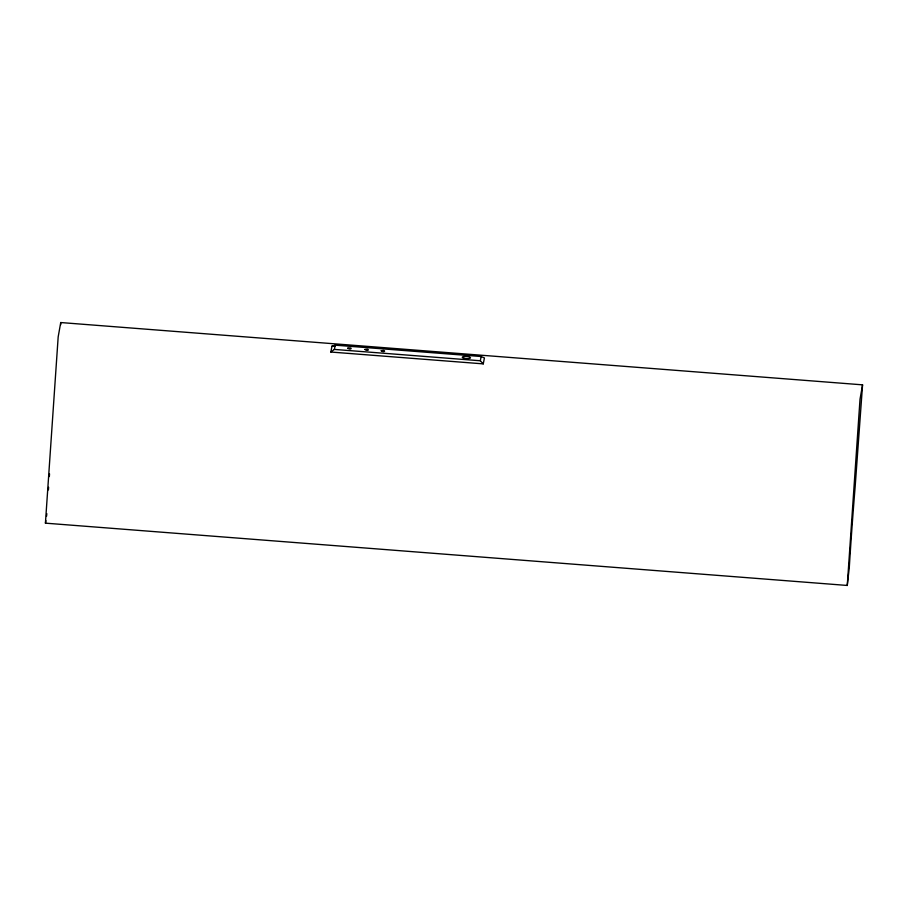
<?xml version="1.0" encoding="UTF-8"?>
<svg xmlns="http://www.w3.org/2000/svg" width="908" height="908" viewBox="0 0 908 908"><rect width="100%" height="100%" fill="white"/><g stroke="black" fill="none" stroke-linecap="round" stroke-linejoin="round"><path stroke-width="1.36" d="M60.7 324.769L60.734 322.544L862.566 384.844L855.166 486.529A137.414 4.392 -85.6 0 0 849.286 567.511L847.266 585.456L45.423 523.156L58.18 336.857L60.734 322.544M46.807 513.656L46.569 516.198M45.933 520.715L45.445 523.121M330.83 352.032L331.999 346.107L335.222 345.176L481.149 356.515L484.429 357.945L483.26 363.87L330.83 352.032L334.382 349.421L480.309 360.76L483.26 363.87M334.382 349.421L335.222 345.176M480.309 360.76L481.149 356.515M862.566 384.844L860.024 399.157L847.266 585.456M331.999 346.107L334.825 346.323M48.43 489.866A137.414 4.392 -85.6 0 1 48.601 487.244M49.338 476.564A137.414 4.392 -85.6 0 1 49.531 473.863M347.798 348.173C351.158 350.772 353.337 346.788 347.798 348.173M364.982 349.501C368.33 352.111 370.521 348.116 364.982 349.501M381.235 350.76C384.583 353.371 386.774 349.387 381.235 350.76M464.113 358.285A4.131 1.078 3.9 0 0 470.469 357.843A4.131 1.078 3.9 0 0 464.476 356.447A4.131 1.078 3.9 0 0 464.113 358.285"/></g></svg>
